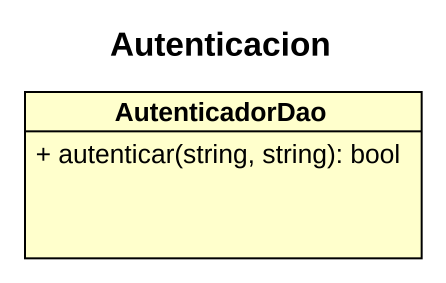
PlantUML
@startuml
title Autenticacion
hide circle
hide empty members
skinparam classAttributeIconSize 0
class AutenticadorDao {
  + autenticar(string, string): bool
}
@enduml
